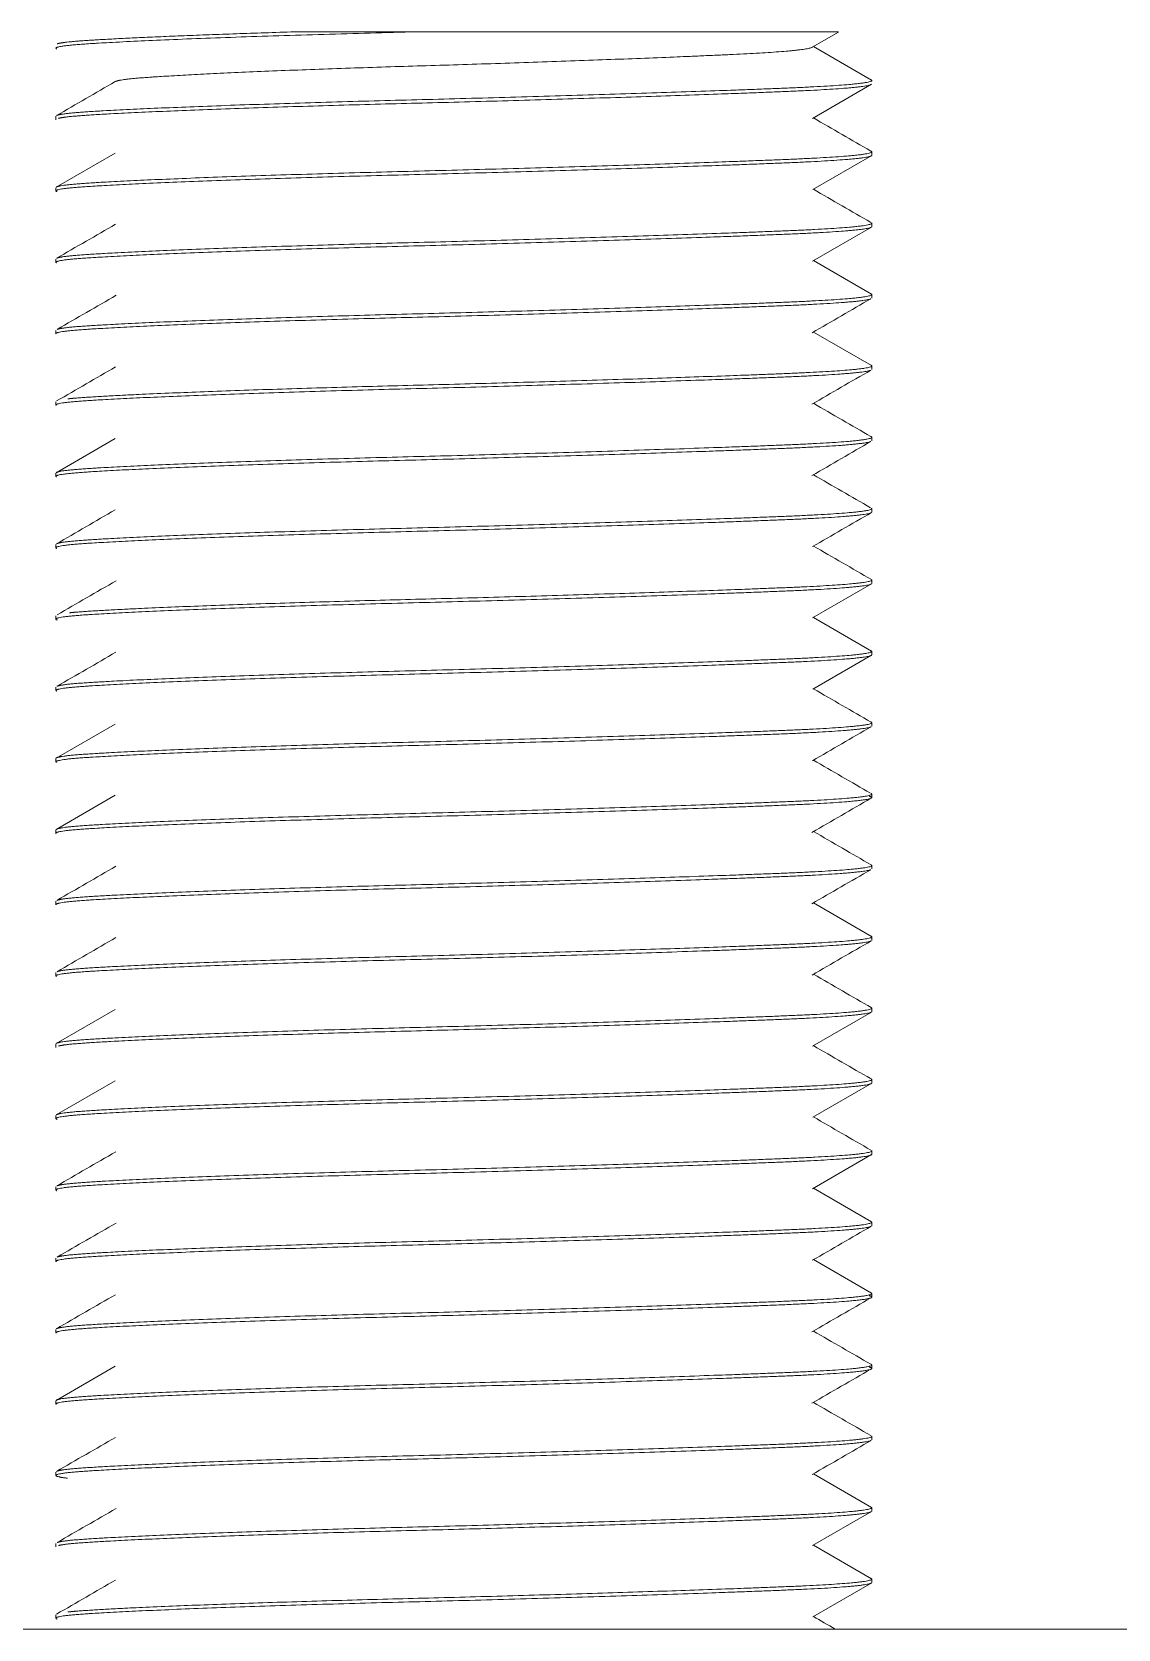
# Model space of a CAD drawing. Header units: millimetres. Extents: x 113490 to 142599, y -20467 to 115.
# Drawn here: x 125860.91 to 125876.88, y -6139.68 to -6116.18 of the extents above; entities that cross this region are included whole.
import ezdxf

# ---------------------------------------------------------------- set-up
doc = ezdxf.new("R2010")
doc.units = ezdxf.units.MM
doc.layers.add('DV1_0', color=7, linetype='Continuous')

msp = doc.modelspace()

# ---------------------------------------------------------------- linework, layer by layer
at = {"layer": 'DV1_0', "color": 7, "linetype": 'Continuous', "lineweight": 15}
for p, q in [((125864.715, -6116.18), (125866.48, -6116.18)), ((125872.772, -6116.18), (125866.48, -6116.18)), ((125872.386, -6116.404), (125872.771, -6116.181)), ((125873.256, -6116.888), (125872.403, -6116.394)), ((125872.391, -6117.451), (125873.258, -6116.949)), ((125861.26, -6117.421), (125861.26, -6117.471)), ((125862.129, -6117.963), (125861.262, -6118.465)), ((125873.26, -6117.996), (125873.26, -6117.946)), ((125872.392, -6118.5), (125873.259, -6117.998)), ((125861.26, -6118.471), (125861.26, -6118.521)), ((125872.389, -6119.552), (125873.256, -6119.051)), ((125873.26, -6119.046), (125873.26, -6118.996)), ((125861.26, -6119.521), (125861.26, -6119.571)), ((125873.257, -6120.039), (125872.402, -6119.544)), ((125873.26, -6120.096), (125873.26, -6120.046)), ((125861.26, -6120.571), (125861.26, -6120.621)), ((125873.257, -6121.089), (125872.403, -6120.595)), ((125873.26, -6121.146), (125873.26, -6121.096)), ((125861.26, -6121.621), (125861.26, -6121.671)), ((125862.129, -6122.164), (125861.262, -6122.665)), ((125873.26, -6122.196), (125873.26, -6122.146)), ((125861.26, -6122.671), (125861.26, -6122.721)), ((125873.26, -6123.246), (125873.26, -6123.196)), ((125861.26, -6123.721), (125861.26, -6123.771)), ((125872.391, -6124.8), (125873.258, -6124.299)), ((125873.26, -6124.296), (125873.26, -6124.246)), ((125861.26, -6124.771), (125861.26, -6124.821)), ((125873.258, -6125.29), (125872.402, -6124.794)), ((125872.392, -6125.85), (125873.258, -6125.349)), ((125873.26, -6125.346), (125873.26, -6125.296)), ((125861.26, -6125.821), (125861.26, -6125.871)), ((125862.13, -6126.363), (125861.263, -6126.864)), ((125873.26, -6126.396), (125873.26, -6126.346)), ((125861.26, -6126.871), (125861.26, -6126.921)), ((125862.131, -6127.412), (125861.264, -6127.913)), ((125873.26, -6127.446), (125873.26, -6127.396)), ((125861.26, -6127.921), (125861.26, -6127.971)), ((125873.26, -6128.496), (125873.26, -6128.446)), ((125861.26, -6128.971), (125861.26, -6129.021)), ((125873.258, -6129.49), (125872.402, -6128.995)), ((125873.26, -6129.546), (125873.26, -6129.496)), ((125861.26, -6130.021), (125861.26, -6130.071)), ((125862.131, -6130.562), (125861.264, -6131.063)), ((125872.389, -6131.102), (125873.256, -6130.601)), ((125873.26, -6130.596), (125873.26, -6130.546)), ((125861.26, -6131.071), (125861.26, -6131.121)), ((125862.13, -6131.613), (125861.263, -6132.114)), ((125873.26, -6131.646), (125873.26, -6131.596)), ((125872.392, -6132.15), (125873.259, -6131.648)), ((125861.26, -6132.121), (125861.26, -6132.171)), ((125872.391, -6133.2), (125873.258, -6132.699)), ((125873.26, -6132.696), (125873.26, -6132.646)), ((125861.26, -6133.171), (125861.26, -6133.221)), ((125873.258, -6133.69), (125872.402, -6133.194)), ((125873.26, -6133.746), (125873.26, -6133.696)), ((125861.26, -6134.221), (125861.26, -6134.271)), ((125873.256, -6134.738), (125872.403, -6134.244)), ((125873.26, -6134.796), (125873.26, -6134.746)), ((125861.26, -6135.271), (125861.26, -6135.321)), ((125862.129, -6135.813), (125861.262, -6136.315)), ((125873.26, -6135.846), (125873.26, -6135.796)), ((125861.26, -6136.321), (125861.26, -6136.371)), ((125873.26, -6136.896), (125873.26, -6136.846)), ((125861.26, -6137.371), (125861.26, -6137.421)), ((125873.257, -6137.889), (125872.403, -6137.395)), ((125872.39, -6138.452), (125873.257, -6137.95)), ((125873.26, -6137.946), (125873.26, -6137.896)), ((125861.26, -6138.421), (125861.26, -6138.471)), ((125873.257, -6138.939), (125872.402, -6138.444)), ((125872.392, -6139.5), (125873.259, -6138.998)), ((125873.26, -6138.996), (125873.26, -6138.946)), ((125861.26, -6139.471), (125861.26, -6139.521)), ((125936.261, -6139.68), (125837.28, -6139.68))]:
    msp.add_line(p, q, dxfattribs=at)
for points, weights, knots in [([(125861.272, -6116.43), (125861.184, -6116.39), (125861.718, -6116.355), (125863.045, -6116.267), (125866.48, -6116.18)], [0.934054680659, 0.941367301959, 1, 0.866025403784, 1], [0.993465271, 0.993465271, 0.993465271, 0.995454545, 0.995454545, 1, 1, 1]), ([(125861.28, -6116.355), (125861.357, -6116.328), (125861.718, -6116.305), (125862.609, -6116.246), (125864.715, -6116.18)], [0.943539393352, 0.959567449469, 1, 0.90591222949, 0.943976505854], [0.995551337, 0.995551337, 0.995551337, 0.996888464, 0.996888464, 1, 1, 1]), ([(125862.135, -6116.91), (125862.184, -6116.88), (125862.518, -6116.855), (125863.653, -6116.767), (125866.592, -6116.68), (125869.531, -6116.592), (125871.335, -6116.505), (125872.291, -6116.458), (125872.385, -6116.405)], [0.94124261157, 0.956492467926, 1, 0.866025403784, 1, 0.866025403784, 1, 0.924204716373, 0.934170840989], [0.98129043, 0.98129043, 0.98129043, 0.9827477, 0.9827477, 0.98723513, 0.98723513, 0.99172257, 0.99172257, 0.9942613, 0.9942613, 0.9942613]), ([(125861.268, -6117.41), (125861.321, -6117.381), (125861.718, -6117.355), (125863.045, -6117.267), (125866.48, -6117.18), (125869.914, -6117.092), (125872.022, -6117.005), (125873.408, -6116.947), (125873.245, -6116.882)], [0.940761018319, 0.955795124554, 1, 0.866025403784, 1, 0.866025403784, 1, 0.907682754736, 0.942590729982], [0.96884289, 0.96884289, 0.96884289, 0.97030477, 0.97030477, 0.97473539, 0.97473539, 0.979166, 0.979166, 0.98221899, 0.98221899, 0.98221899]), ([(125861.296, -6117.451), (125861.389, -6117.426), (125861.718, -6117.405), (125863.045, -6117.317), (125866.48, -6117.23), (125869.914, -6117.142), (125872.022, -6117.055), (125873.184, -6117.006), (125873.256, -6116.951)], [0.946469933917, 0.963037085539, 1, 0.866025403784, 1, 0.866025403784, 1, 0.921425778153, 0.935016914714], [0.96692775, 0.96692775, 0.96692775, 0.96818182, 0.96818182, 0.97272727, 0.97272727, 0.97727273, 0.97727273, 0.97993857, 0.97993857, 0.97993857]), ([(125861.264, -6118.463), (125861.301, -6118.432), (125861.718, -6118.405), (125863.045, -6118.317), (125866.48, -6118.23), (125869.914, -6118.142), (125872.022, -6118.055), (125873.404, -6117.997), (125873.246, -6117.932)], [0.939349105633, 0.953615094139, 1, 0.866025403784, 1, 0.866025403784, 1, 0.907909508112, 0.942420012767], [0.9421871, 0.9421871, 0.9421871, 0.94372108, 0.94372108, 0.9481517, 0.9481517, 0.95258231, 0.95258231, 0.95562779, 0.95562779, 0.95562779]), ([(125861.274, -6118.531), (125861.178, -6118.49), (125861.718, -6118.455), (125863.045, -6118.367), (125866.48, -6118.28), (125869.914, -6118.192), (125872.022, -6118.105), (125873.196, -6118.056), (125873.257, -6118)], [0.933910759492, 0.940768889885, 1, 0.866025403784, 1, 0.866025403784, 1, 0.92065327699, 0.935293065308], [0.93889951, 0.93889951, 0.93889951, 0.94090909, 0.94090909, 0.94545455, 0.94545455, 0.95, 0.95, 0.95269205, 0.95269205, 0.95269205]), ([(125861.267, -6119.578), (125861.203, -6119.539), (125861.718, -6119.505), (125863.045, -6119.417), (125866.48, -6119.33), (125869.914, -6119.242), (125872.022, -6119.155), (125873.173, -6119.107), (125873.255, -6119.052)], [0.93460906882, 0.943353703163, 1, 0.866025403784, 1, 0.866025403784, 1, 0.92211291563, 0.934786252161], [0.91171448, 0.91171448, 0.91171448, 0.91363636, 0.91363636, 0.91818182, 0.91818182, 0.92272727, 0.92272727, 0.92536981, 0.92536981, 0.92536981]), ([(125861.271, -6119.509), (125861.331, -6119.48), (125861.718, -6119.455), (125863.045, -6119.367), (125866.48, -6119.28), (125869.914, -6119.192), (125872.022, -6119.105), (125873.328, -6119.05), (125873.257, -6118.989)], [0.941454400146, 0.956792663151, 1, 0.866025403784, 1, 0.866025403784, 1, 0.912547273733, 0.939265137228], [0.9157085, 0.9157085, 0.9157085, 0.91713739, 0.91713739, 0.921568, 0.921568, 0.92599862, 0.92599862, 0.92889073, 0.92889073, 0.92889073]), ([(125861.263, -6120.624), (125861.225, -6120.587), (125861.718, -6120.555), (125863.045, -6120.467), (125866.48, -6120.38), (125869.914, -6120.292), (125872.022, -6120.205), (125873.128, -6120.159), (125873.247, -6120.106)], [0.935417002949, 0.945703550235, 1, 0.866025403784, 1, 0.866025403784, 1, 0.924933182187, 0.933987194677], [0.88452148, 0.88452148, 0.88452148, 0.88636364, 0.88636364, 0.89090909, 0.89090909, 0.89545455, 0.89545455, 0.89800139, 0.89800139, 0.89800139]), ([(125861.28, -6120.555), (125861.357, -6120.528), (125861.718, -6120.505), (125863.045, -6120.417), (125866.48, -6120.33), (125869.914, -6120.242), (125872.022, -6120.155), (125873.331, -6120.1), (125873.257, -6120.038)], [0.943575641735, 0.959613130463, 1, 0.866025403784, 1, 0.866025403784, 1, 0.91235582169, 0.939382666225], [0.88921808, 0.88921808, 0.88921808, 0.89055369, 0.89055369, 0.89498431, 0.89498431, 0.89941493, 0.89941493, 0.90231337, 0.90231337, 0.90231337]), ([(125861.262, -6121.674), (125861.229, -6121.637), (125861.718, -6121.605), (125863.045, -6121.517), (125866.48, -6121.43), (125869.914, -6121.342), (125872.022, -6121.255), (125873.108, -6121.21), (125873.243, -6121.158)], [0.935577878444, 0.946121258119, 1, 0.866025403784, 1, 0.866025403784, 1, 0.92618059583, 0.933709515685], [0.85726293, 0.85726293, 0.85726293, 0.85909091, 0.85909091, 0.86363636, 0.86363636, 0.86818182, 0.86818182, 0.87068634, 0.87068634, 0.87068634]), ([(125861.436, -6121.578), (125861.545, -6121.566), (125861.718, -6121.555), (125863.045, -6121.467), (125866.48, -6121.38), (125869.914, -6121.292), (125872.022, -6121.205), (125873.395, -6121.148), (125873.248, -6121.083)], [0.966249640815, 0.980198004008, 1, 0.866025403784, 1, 0.866025403784, 1, 0.908463633632, 0.94200928437], [0.86331514, 0.86331514, 0.86331514, 0.86397, 0.86397, 0.86840062, 0.86840062, 0.87283123, 0.87283123, 0.87585839, 0.87585839, 0.87585839]), ([(125861.266, -6122.727), (125861.208, -6122.688), (125861.718, -6122.655), (125863.045, -6122.567), (125866.48, -6122.48), (125869.914, -6122.392), (125872.022, -6122.305), (125873.123, -6122.259), (125873.246, -6122.206)], [0.934768545125, 0.943857940206, 1, 0.866025403784, 1, 0.866025403784, 1, 0.925238167009, 0.933915013142], [0.82991341, 0.82991341, 0.82991341, 0.83181818, 0.83181818, 0.83636364, 0.83636364, 0.84090909, 0.84090909, 0.84344559, 0.84344559, 0.84344559]), ([(125861.264, -6122.664), (125861.3, -6122.632), (125861.718, -6122.605), (125863.045, -6122.517), (125866.48, -6122.43), (125869.914, -6122.342), (125872.022, -6122.255), (125873.414, -6122.197), (125873.244, -6122.131)], [0.93930895393, 0.953549715117, 1, 0.866025403784, 1, 0.866025403784, 1, 0.907274261859, 0.94290214831], [0.83585017, 0.83585017, 0.83585017, 0.83738631, 0.83738631, 0.84181693, 0.84181693, 0.84624754, 0.84624754, 0.84931403, 0.84931403, 0.84931403]), ([(125861.274, -6123.781), (125861.178, -6123.74), (125861.718, -6123.705), (125863.045, -6123.617), (125866.48, -6123.53), (125869.914, -6123.442), (125872.022, -6123.355), (125873.159, -6123.307), (125873.253, -6123.253)], [0.93390975756, 0.940764562018, 1, 0.866025403784, 1, 0.866025403784, 1, 0.922984539313, 0.934513942389], [0.80253573, 0.80253573, 0.80253573, 0.80454545, 0.80454545, 0.80909091, 0.80909091, 0.81363636, 0.81363636, 0.81624932, 0.81624932, 0.81624932]), ([(125861.268, -6123.711), (125861.321, -6123.681), (125861.718, -6123.655), (125863.045, -6123.567), (125866.48, -6123.48), (125869.914, -6123.392), (125872.022, -6123.305), (125873.345, -6123.25), (125873.255, -6123.187)], [0.940729560589, 0.955748829838, 1, 0.866025403784, 1, 0.866025403784, 1, 0.911503475613, 0.939919187572], [0.80933921, 0.80933921, 0.80933921, 0.81080262, 0.81080262, 0.81523323, 0.81523323, 0.81966385, 0.81966385, 0.82259048, 0.82259048, 0.82259048]), ([(125861.278, -6124.833), (125861.168, -6124.791), (125861.718, -6124.755), (125863.045, -6124.667), (125866.48, -6124.58), (125869.914, -6124.492), (125872.022, -6124.405), (125873.19, -6124.356), (125873.257, -6124.3)], [0.933700019724, 0.939798095358, 1, 0.866025403784, 1, 0.866025403784, 1, 0.921036867031, 0.935153714064], [0.77523021, 0.77523021, 0.77523021, 0.77727273, 0.77727273, 0.78181818, 0.78181818, 0.78636364, 0.78636364, 0.78904268, 0.78904268, 0.78904268]), ([(125861.461, -6124.726), (125861.564, -6124.715), (125861.718, -6124.705), (125863.045, -6124.617), (125866.48, -6124.53), (125869.914, -6124.442), (125872.022, -6124.355), (125873.321, -6124.301), (125873.258, -6124.239)], [0.969334210237, 0.982338959679, 1, 0.866025403784, 1, 0.866025403784, 1, 0.912970810943, 0.939009023645], [0.78363486, 0.78363486, 0.78363486, 0.78421893, 0.78421893, 0.78864954, 0.78864954, 0.79308016, 0.79308016, 0.79595826, 0.79595826, 0.79595826]), ([(125861.273, -6125.88), (125861.184, -6125.84), (125861.718, -6125.805), (125863.045, -6125.717), (125866.48, -6125.63), (125869.914, -6125.542), (125872.022, -6125.455), (125873.194, -6125.406), (125873.257, -6125.35)], [0.934051770002, 0.941355624956, 1, 0.866025403784, 1, 0.866025403784, 1, 0.920807291095, 0.935236586971], [0.74801033, 0.74801033, 0.74801033, 0.75, 0.75, 0.75454545, 0.75454545, 0.75909091, 0.75909091, 0.76177774, 0.76177774, 0.76177774]), ([(125861.276, -6125.807), (125861.345, -6125.779), (125861.718, -6125.755), (125863.045, -6125.667), (125866.48, -6125.58), (125869.914, -6125.492), (125872.022, -6125.405), (125873.379, -6125.348), (125873.25, -6125.284)], [0.942580918485, 0.958329672037, 1, 0.866025403784, 1, 0.866025403784, 1, 0.909439909267, 0.941307954393], [0.75625717, 0.75625717, 0.75625717, 0.75763523, 0.75763523, 0.76206585, 0.76206585, 0.76649646, 0.76649646, 0.76949134, 0.76949134, 0.76949134]), ([(125861.266, -6126.927), (125861.21, -6126.888), (125861.718, -6126.855), (125863.045, -6126.767), (125866.48, -6126.68), (125869.914, -6126.592), (125872.022, -6126.505), (125873.16, -6126.457), (125873.253, -6126.403)], [0.934839138405, 0.944073807042, 1, 0.866025403784, 1, 0.866025403784, 1, 0.922874719936, 0.934547002887], [0.72082982, 0.72082982, 0.72082982, 0.72272727, 0.72272727, 0.72727273, 0.72727273, 0.73181818, 0.73181818, 0.73443487, 0.73443487, 0.73443487]), ([(125861.264, -6126.863), (125861.303, -6126.832), (125861.718, -6126.805), (125863.045, -6126.717), (125866.48, -6126.63), (125869.914, -6126.542), (125872.022, -6126.455), (125873.418, -6126.397), (125873.243, -6126.331)], [0.939523839461, 0.953897229977, 1, 0.866025403784, 1, 0.866025403784, 1, 0.907043390267, 0.943080358976], [0.7295269, 0.7295269, 0.7295269, 0.73105154, 0.73105154, 0.73548216, 0.73548216, 0.73991277, 0.73991277, 0.7429869, 0.7429869, 0.7429869]), ([(125861.266, -6127.912), (125861.312, -6127.881), (125861.718, -6127.855), (125863.045, -6127.767), (125866.48, -6127.68), (125869.914, -6127.592), (125872.022, -6127.505), (125873.365, -6127.449), (125873.252, -6127.386)], [0.940098088368, 0.954798727138, 1, 0.866025403784, 1, 0.866025403784, 1, 0.910256466836, 0.940743215714], [0.70297302, 0.70297302, 0.70297302, 0.70446785, 0.70446785, 0.70889846, 0.70889846, 0.71332908, 0.71332908, 0.71629695, 0.71629695, 0.71629695]), ([(125861.262, -6127.974), (125861.229, -6127.937), (125861.718, -6127.905), (125863.045, -6127.817), (125866.48, -6127.73), (125869.914, -6127.642), (125872.022, -6127.555), (125873.497, -6127.493), (125873.221, -6127.425)], [0.93554962901, 0.946048878214, 1, 0.866025403784, 1, 0.866025403784, 1, 0.90228664106, 0.947106281435], [0.69362411, 0.69362411, 0.69362411, 0.69545455, 0.69545455, 0.7, 0.7, 0.70454545, 0.70454545, 0.70786065, 0.70786065, 0.70786065]), ([(125861.263, -6129.024), (125861.226, -6128.987), (125861.718, -6128.955), (125863.045, -6128.867), (125866.48, -6128.78), (125869.914, -6128.692), (125872.022, -6128.605), (125873.109, -6128.559), (125873.243, -6128.507)], [0.935451846914, 0.945795179535, 1, 0.866025403784, 1, 0.866025403784, 1, 0.926121506688, 0.933721620936], [0.66634277, 0.66634277, 0.66634277, 0.66818182, 0.66818182, 0.67272727, 0.67272727, 0.67727273, 0.67727273, 0.67977926, 0.67977926, 0.67977926]), ([(125861.277, -6128.957), (125861.348, -6128.929), (125861.718, -6128.905), (125863.045, -6128.817), (125866.48, -6128.73), (125869.914, -6128.642), (125872.022, -6128.555), (125873.316, -6128.501), (125873.258, -6128.44)], [0.94284236783, 0.958673231164, 1, 0.866025403784, 1, 0.866025403784, 1, 0.913243912617, 0.938846718795], [0.67651746, 0.67651746, 0.67651746, 0.67788416, 0.67788416, 0.68231477, 0.68231477, 0.68674539, 0.68674539, 0.68961446, 0.68961446, 0.68961446]), ([(125861.278, -6130.006), (125861.353, -6129.979), (125861.718, -6129.955), (125863.045, -6129.867), (125866.48, -6129.78), (125869.914, -6129.692), (125872.022, -6129.605), (125873.361, -6129.549), (125873.253, -6129.486)], [0.943212962527, 0.959152478095, 1, 0.866025403784, 1, 0.866025403784, 1, 0.910499596591, 0.940578911079], [0.64994961, 0.64994961, 0.64994961, 0.65130046, 0.65130046, 0.65573108, 0.65573108, 0.66016169, 0.66016169, 0.66312152, 0.66312152, 0.66312152]), ([(125861.268, -6130.078), (125861.199, -6130.039), (125861.718, -6130.005), (125863.045, -6129.917), (125866.48, -6129.83), (125869.914, -6129.742), (125872.022, -6129.655), (125873.131, -6129.609), (125873.248, -6129.556)], [0.934477912325, 0.942919794707, 1, 0.866025403784, 1, 0.866025403784, 1, 0.924715038916, 0.934040526761], [0.63897249, 0.63897249, 0.63897249, 0.64090909, 0.64090909, 0.64545455, 0.64545455, 0.65, 0.65, 0.65255425, 0.65255425, 0.65255425]), ([(125861.266, -6131.062), (125861.311, -6131.031), (125861.718, -6131.005), (125863.045, -6130.917), (125866.48, -6130.83), (125869.914, -6130.742), (125872.022, -6130.655), (125873.416, -6130.597), (125873.243, -6130.531)], [0.940035433601, 0.954702188343, 1, 0.866025403784, 1, 0.866025403784, 1, 0.907200758722, 0.942958712987], [0.62321875, 0.62321875, 0.62321875, 0.62471677, 0.62471677, 0.62914739, 0.62914739, 0.633578, 0.633578, 0.63664693, 0.63664693, 0.63664693]), ([(125861.298, -6131.1), (125861.393, -6131.076), (125861.718, -6131.055), (125863.045, -6130.967), (125866.48, -6130.88), (125869.914, -6130.792), (125872.022, -6130.705), (125873.168, -6130.657), (125873.254, -6130.602)], [0.946888185543, 0.963500095347, 1, 0.866025403784, 1, 0.866025403784, 1, 0.92237549491, 0.934701830661], [0.612398, 0.612398, 0.612398, 0.61363636, 0.61363636, 0.61818182, 0.61818182, 0.62272727, 0.62272727, 0.6253609, 0.6253609, 0.6253609]), ([(125861.265, -6132.113), (125861.305, -6132.082), (125861.718, -6132.055), (125863.045, -6131.967), (125866.48, -6131.88), (125869.914, -6131.792), (125872.022, -6131.705), (125873.387, -6131.648), (125873.249, -6131.584)], [0.939621812094, 0.954053767343, 1, 0.866025403784, 1, 0.866025403784, 1, 0.908901691805, 0.941691075612], [0.59661361, 0.59661361, 0.59661361, 0.59813308, 0.59813308, 0.60256369, 0.60256369, 0.60699431, 0.60699431, 0.61000698, 0.61000698, 0.61000698]), ([(125861.277, -6132.182), (125861.171, -6132.141), (125861.718, -6132.105), (125863.045, -6132.017), (125866.48, -6131.93), (125869.914, -6131.842), (125872.022, -6131.755), (125873.194, -6131.706), (125873.257, -6131.65)], [0.933746043408, 0.940021593866, 1, 0.866025403784, 1, 0.866025403784, 1, 0.920771055643, 0.935249811122], [0.5843287, 0.5843287, 0.5843287, 0.58636364, 0.58636364, 0.59090909, 0.59090909, 0.59545455, 0.59545455, 0.5981426, 0.5981426, 0.5981426]), ([(125861.271, -6133.23), (125861.19, -6133.189), (125861.718, -6133.155), (125863.045, -6133.067), (125866.48, -6132.98), (125869.914, -6132.892), (125872.022, -6132.805), (125873.189, -6132.756), (125873.257, -6132.701)], [0.934226060047, 0.942028220982, 1, 0.866025403784, 1, 0.866025403784, 1, 0.921123300453, 0.935122920853], [0.55712406, 0.55712406, 0.55712406, 0.55909091, 0.55909091, 0.56363636, 0.56363636, 0.56818182, 0.56818182, 0.57085793, 0.57085793, 0.57085793]), ([(125861.274, -6133.158), (125861.34, -6133.13), (125861.718, -6133.105), (125863.045, -6133.017), (125866.48, -6132.93), (125869.914, -6132.842), (125872.022, -6132.755), (125873.319, -6132.701), (125873.258, -6132.639)], [0.942164850857, 0.957773108412, 1, 0.866025403784, 1, 0.866025403784, 1, 0.913075289833, 0.938946668642], [0.57015292, 0.57015292, 0.57015292, 0.57154939, 0.57154939, 0.57598, 0.57598, 0.58041062, 0.58041062, 0.58328527, 0.58328527, 0.58328527]), ([(125861.28, -6134.205), (125861.357, -6134.178), (125861.718, -6134.155), (125863.045, -6134.067), (125866.48, -6133.98), (125869.914, -6133.892), (125872.022, -6133.805), (125873.344, -6133.75), (125873.255, -6133.687)], [0.943546270571, 0.959576122328, 1, 0.866025403784, 1, 0.866025403784, 1, 0.911520502807, 0.939908257237], [0.54362885, 0.54362885, 0.54362885, 0.54496569, 0.54496569, 0.54939631, 0.54939631, 0.55382692, 0.55382692, 0.55675299, 0.55675299, 0.55675299]), ([(125861.264, -6134.276), (125861.216, -6134.238), (125861.718, -6134.205), (125863.045, -6134.117), (125866.48, -6134.03), (125869.914, -6133.942), (125872.022, -6133.855), (125873.147, -6133.808), (125873.251, -6133.754)], [0.935065739208, 0.944739910542, 1, 0.866025403784, 1, 0.866025403784, 1, 0.923694365367, 0.934308938613], [0.52994333, 0.52994333, 0.52994333, 0.53181818, 0.53181818, 0.53636364, 0.53636364, 0.54090909, 0.54090909, 0.54349797, 0.54349797, 0.54349797]), ([(125861.262, -6135.324), (125861.231, -6135.287), (125861.718, -6135.255), (125863.045, -6135.167), (125866.48, -6135.08), (125869.914, -6134.992), (125872.022, -6134.905), (125873.49, -6134.844), (125873.224, -6134.775)], [0.93562264502, 0.946235146384, 1, 0.866025403784, 1, 0.866025403784, 1, 0.902713567653, 0.946717352797], [0.50272133, 0.50272133, 0.50272133, 0.50454545, 0.50454545, 0.50909091, 0.50909091, 0.51363636, 0.51363636, 0.51693707, 0.51693707, 0.51693707]), ([(125861.268, -6135.26), (125861.322, -6135.231), (125861.718, -6135.205), (125863.045, -6135.117), (125866.48, -6135.03), (125869.914, -6134.942), (125872.022, -6134.855), (125873.407, -6134.797), (125873.245, -6134.732)], [0.940792229038, 0.955840962974, 1, 0.866025403784, 1, 0.866025403784, 1, 0.907707253541, 0.942572211447], [0.51692164, 0.51692164, 0.51692164, 0.518382, 0.518382, 0.52281262, 0.52281262, 0.52724323, 0.52724323, 0.53029541, 0.53029541, 0.53029541]), ([(125861.263, -6136.375), (125861.221, -6136.337), (125861.718, -6136.305), (125863.045, -6136.217), (125866.48, -6136.13), (125869.914, -6136.042), (125872.022, -6135.955), (125873.49, -6135.894), (125873.224, -6135.825)], [0.935258589391, 0.945278342331, 1, 0.866025403784, 1, 0.866025403784, 1, 0.902711539437, 0.94671918763], [0.47541615, 0.47541615, 0.47541615, 0.47727273, 0.47727273, 0.48181818, 0.48181818, 0.48636364, 0.48636364, 0.48966441, 0.48966441, 0.48966441]), ([(125861.264, -6136.313), (125861.301, -6136.282), (125861.718, -6136.255), (125863.045, -6136.167), (125866.48, -6136.08), (125869.914, -6135.992), (125872.022, -6135.905), (125873.404, -6135.847), (125873.246, -6135.782)], [0.939342569449, 0.953604465416, 1, 0.866025403784, 1, 0.866025403784, 1, 0.907878494719, 0.942443271389], [0.49026398, 0.49026398, 0.49026398, 0.49179831, 0.49179831, 0.49622892, 0.49622892, 0.50065954, 0.50065954, 0.50370605, 0.50370605, 0.50370605]), ([(125861.432, -6137.461), (125860.966, -6137.404), (125861.718, -6137.355), (125863.045, -6137.267), (125866.48, -6137.18), (125869.914, -6137.092), (125872.022, -6137.005), (125873.141, -6136.958), (125873.25, -6136.905)], [0.935798647676, 0.919351699707, 1, 0.866025403784, 1, 0.866025403784, 1, 0.924125294751, 0.934191821038], [0.44726379, 0.44726379, 0.44726379, 0.45, 0.45, 0.45454545, 0.45454545, 0.45909091, 0.45909091, 0.46166517, 0.46166517, 0.46166517]), ([(125861.271, -6137.359), (125861.33, -6137.33), (125861.718, -6137.305), (125863.045, -6137.217), (125866.48, -6137.13), (125869.914, -6137.042), (125872.022, -6136.955), (125873.328, -6136.9), (125873.257, -6136.839)], [0.941426561402, 0.956753420399, 1, 0.866025403784, 1, 0.866025403784, 1, 0.912519834205, 0.939281914682], [0.46378443, 0.46378443, 0.46378443, 0.46521462, 0.46521462, 0.46964523, 0.46964523, 0.47407585, 0.47407585, 0.47696887, 0.47696887, 0.47696887]), ([(125861.28, -6138.405), (125861.357, -6138.378), (125861.718, -6138.355), (125863.045, -6138.267), (125866.48, -6138.18), (125869.914, -6138.092), (125872.022, -6138.005), (125873.33, -6137.95), (125873.257, -6137.888)], [0.943571165447, 0.959607493594, 1, 0.866025403784, 1, 0.866025403784, 1, 0.912383962252, 0.93936532263], [0.43729512, 0.43729512, 0.43729512, 0.43863092, 0.43863092, 0.44306154, 0.44306154, 0.44749216, 0.44749216, 0.45038967, 0.45038967, 0.45038967]), ([(125861.296, -6138.451), (125861.39, -6138.426), (125861.718, -6138.405), (125863.045, -6138.317), (125866.48, -6138.23), (125869.914, -6138.142), (125872.022, -6138.055), (125873.177, -6138.007), (125873.255, -6137.951)], [0.946583699952, 0.963163729945, 1, 0.866025403784, 1, 0.866025403784, 1, 0.921819816809, 0.934882917292], [0.4214775, 0.4214775, 0.4214775, 0.42272727, 0.42272727, 0.42727273, 0.42727273, 0.43181818, 0.43181818, 0.43447066, 0.43447066, 0.43447066]), ([(125861.276, -6139.532), (125861.174, -6139.49), (125861.718, -6139.455), (125863.045, -6139.367), (125866.48, -6139.28), (125869.914, -6139.192), (125872.022, -6139.105), (125873.196, -6139.056), (125873.257, -6139)], [0.933822011779, 0.940375682445, 1, 0.866025403784, 1, 0.866025403784, 1, 0.920644715726, 0.935296225577], [0.39343163, 0.39343163, 0.39343163, 0.39545455, 0.39545455, 0.4, 0.4, 0.40454545, 0.40454545, 0.4072378, 0.4072378, 0.4072378]), ([(125861.437, -6139.428), (125861.545, -6139.416), (125861.718, -6139.405), (125863.045, -6139.317), (125866.48, -6139.23), (125869.914, -6139.142), (125872.022, -6139.055), (125873.394, -6138.998), (125873.248, -6138.933)], [0.966334539067, 0.980258229091, 1, 0.866025403784, 1, 0.866025403784, 1, 0.908497218785, 0.941984685074], [0.41139436, 0.41139436, 0.41139436, 0.41204723, 0.41204723, 0.41647785, 0.41647785, 0.42090846, 0.42090846, 0.42393451, 0.42393451, 0.42393451])]:
    msp.add_rational_spline(points, weights, degree=2, knots=knots, dxfattribs=at)
for points in [[(125862.133, -6116.91), (125861.845, -6117.077), (125861.556, -6117.244), (125861.267, -6117.411)], [(125873.245, -6117.932), (125872.964, -6117.77), (125872.683, -6117.607), (125872.402, -6117.444)], [(125873.245, -6118.982), (125872.964, -6118.819), (125872.683, -6118.657), (125872.402, -6118.494)], [(125862.136, -6119.009), (125861.847, -6119.176), (125861.558, -6119.343), (125861.268, -6119.51)], [(125862.145, -6120.055), (125861.856, -6120.222), (125861.567, -6120.389), (125861.278, -6120.556)], [(125872.382, -6120.606), (125872.671, -6120.439), (125872.96, -6120.272), (125873.249, -6120.105)], [(125862.137, -6121.108), (125861.848, -6121.275), (125861.559, -6121.442), (125861.27, -6121.609)], [(125872.378, -6121.658), (125872.667, -6121.491), (125872.956, -6121.324), (125873.245, -6121.157)], [(125873.248, -6122.133), (125872.966, -6121.97), (125872.684, -6121.807), (125872.402, -6121.644)], [(125872.381, -6122.707), (125872.671, -6122.539), (125872.96, -6122.372), (125873.249, -6122.205)], [(125873.243, -6123.181), (125872.963, -6123.019), (125872.682, -6122.857), (125872.402, -6122.695)], [(125862.133, -6123.21), (125861.844, -6123.378), (125861.555, -6123.545), (125861.266, -6123.712)], [(125872.388, -6123.753), (125872.677, -6123.586), (125872.966, -6123.419), (125873.255, -6123.252)], [(125873.255, -6124.237), (125872.971, -6124.073), (125872.687, -6123.909), (125872.403, -6123.744)], [(125862.144, -6124.255), (125861.855, -6124.422), (125861.566, -6124.589), (125861.277, -6124.757)], [(125862.141, -6125.306), (125861.852, -6125.474), (125861.563, -6125.641), (125861.274, -6125.808)], [(125873.251, -6126.335), (125872.968, -6126.171), (125872.685, -6126.008), (125872.402, -6125.844)], [(125872.388, -6126.903), (125872.677, -6126.736), (125872.966, -6126.569), (125873.254, -6126.402)], [(125873.242, -6127.381), (125872.962, -6127.219), (125872.682, -6127.057), (125872.402, -6126.895)], [(125872.381, -6127.957), (125872.67, -6127.79), (125872.959, -6127.623), (125873.248, -6127.456)], [(125873.252, -6128.435), (125872.969, -6128.272), (125872.686, -6128.108), (125872.403, -6127.944)], [(125862.142, -6128.456), (125861.853, -6128.623), (125861.563, -6128.79), (125861.274, -6128.958)], [(125872.378, -6129.008), (125872.667, -6128.841), (125872.956, -6128.674), (125873.246, -6128.507)], [(125862.143, -6129.505), (125861.855, -6129.672), (125861.566, -6129.839), (125861.277, -6130.007)], [(125872.383, -6130.056), (125872.672, -6129.889), (125872.961, -6129.721), (125873.251, -6129.554)], [(125873.254, -6130.536), (125872.97, -6130.372), (125872.687, -6130.208), (125872.403, -6130.044)], [(125873.243, -6131.581), (125872.963, -6131.419), (125872.682, -6131.257), (125872.402, -6131.095)], [(125873.248, -6132.633), (125872.966, -6132.47), (125872.684, -6132.307), (125872.402, -6132.144)], [(125862.139, -6132.657), (125861.85, -6132.825), (125861.56, -6132.992), (125861.271, -6133.159)], [(125862.145, -6133.705), (125861.856, -6133.872), (125861.567, -6134.039), (125861.278, -6134.206)], [(125872.386, -6134.254), (125872.675, -6134.087), (125872.964, -6133.92), (125873.253, -6133.753)], [(125862.134, -6134.76), (125861.845, -6134.927), (125861.556, -6135.094), (125861.267, -6135.261)], [(125872.379, -6135.308), (125872.668, -6135.14), (125872.957, -6134.973), (125873.246, -6134.806)], [(125873.245, -6135.782), (125872.964, -6135.62), (125872.683, -6135.457), (125872.402, -6135.295)], [(125872.379, -6136.358), (125872.668, -6136.191), (125872.957, -6136.023), (125873.246, -6135.856)], [(125873.245, -6136.832), (125872.964, -6136.67), (125872.683, -6136.507), (125872.402, -6136.344)], [(125862.136, -6136.859), (125861.847, -6137.026), (125861.557, -6137.193), (125861.268, -6137.36)], [(125872.385, -6137.405), (125872.674, -6137.238), (125872.963, -6137.071), (125873.252, -6136.903)], [(125862.145, -6137.905), (125861.856, -6138.072), (125861.567, -6138.239), (125861.278, -6138.406)], [(125862.137, -6138.958), (125861.848, -6139.125), (125861.559, -6139.292), (125861.27, -6139.459)], [(125872.723, -6139.68), (125872.616, -6139.618), (125872.509, -6139.556), (125872.402, -6139.494)]]:
    msp.add_open_spline(points, degree=3, dxfattribs=at)

doc.saveas('drawing.dxf')
